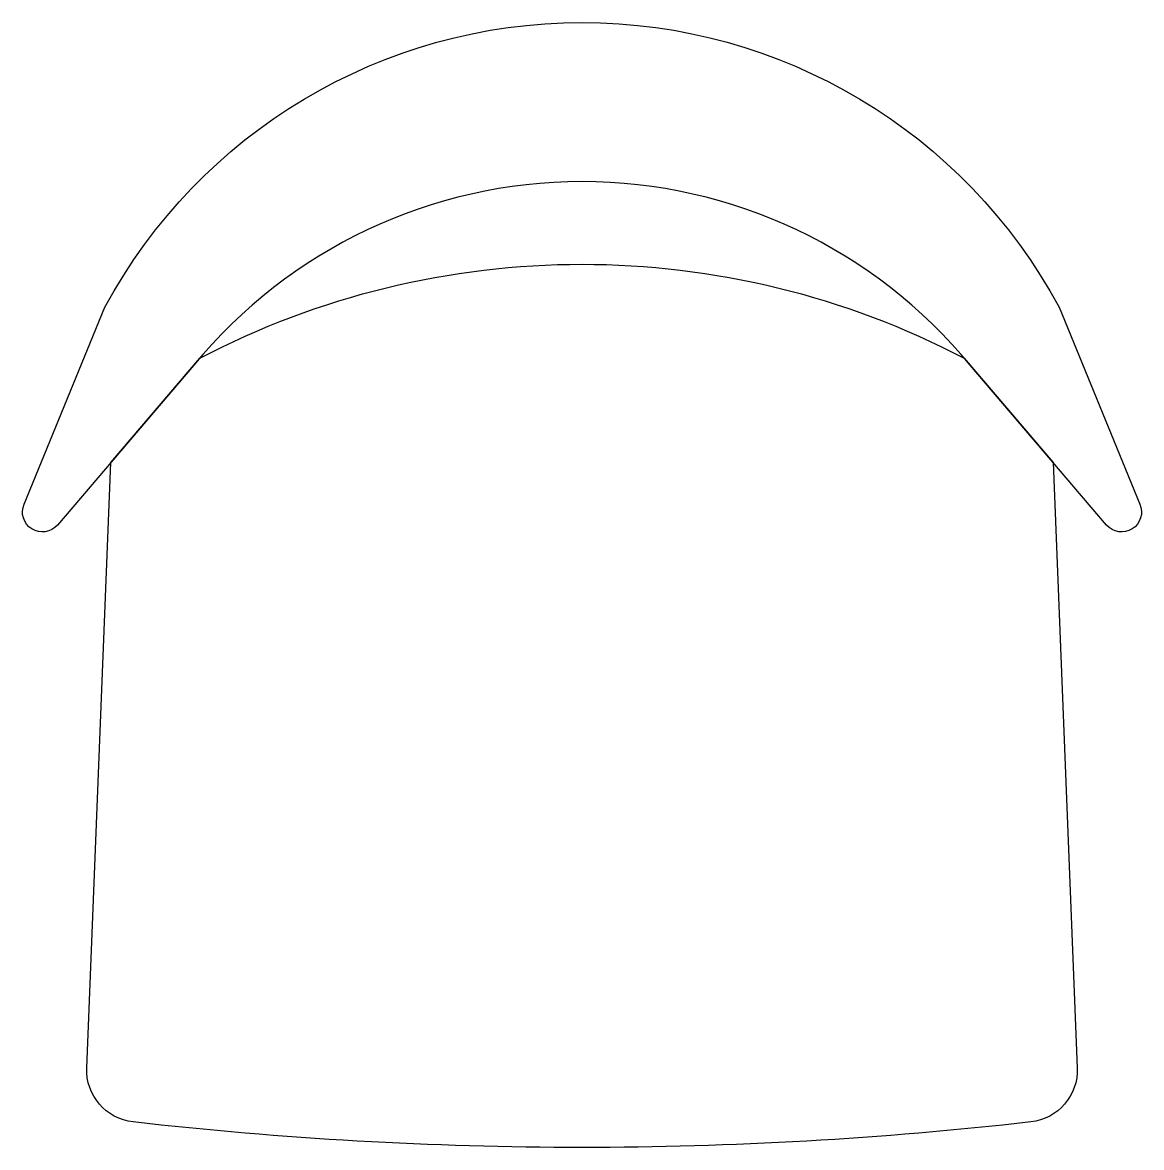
# Model space of a CAD drawing. Header units: millimetres. Extents: x -267 to 267, y -269 to 269.
import ezdxf

# ---------------------------------------------------------------- set-up
doc = ezdxf.new("R2010")
doc.units = ezdxf.units.MM
doc.header["$LTSCALE"] = 0.001

msp = doc.modelspace()

# ---------------------------------------------------------------- linework, layer by layer
for points in [[(-250.6, 28.64, -0.85918), (-266.5, 38.64), (-227.9, 132.74, -0.596511), (227.9, 132.74), (266.5, 38.64, -0.85918), (250.6, 28.64), (185.5, 104.94, 0.472874), (-185.5, 104.94), (-250.6, 28.64)], [(-214.4, -256.46, -0.392909), (-236.6, -230.66), (-225.1, 58.54), (-182.6, 108.34, -0.245646), (182.6, 108.34), (225.1, 58.54), (236.6, -230.66, -0.392909), (214.4, -256.46, -0.056973), (-214.4, -256.46)]]:
    msp.add_lwpolyline(points, format="xyb")

doc.saveas('drawing.dxf')
